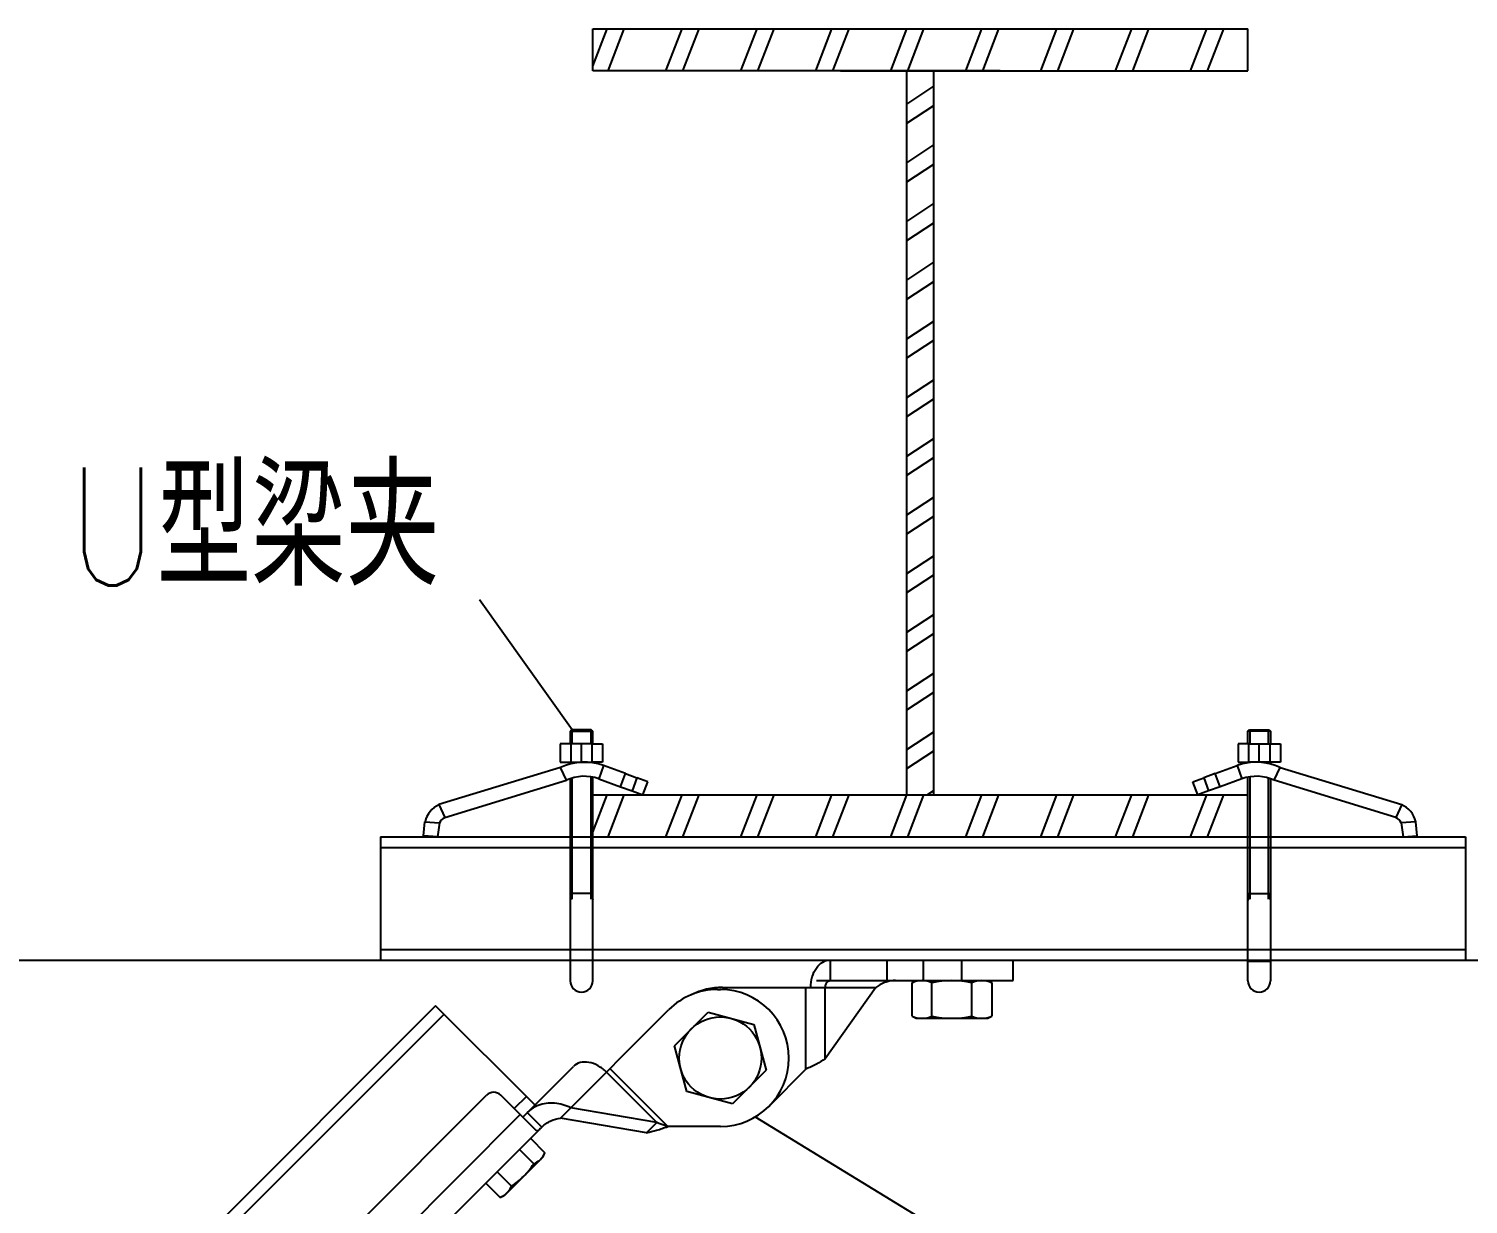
# Model space of a CAD drawing. Extents: x 27938 to 1042331, y -235042 to 1535213.
# Drawn here: x 729846 to 734729, y 732580 to 736566 of the extents above; entities that cross this region are included whole.
import ezdxf

# ---------------------------------------------------------------- set-up
doc = ezdxf.new("R2010")
doc.units = 0
doc.header["$LTSCALE"] = 1000
doc.header["$MEASUREMENT"] = 0
for name, color, linetype in [('bz', 2, 'Continuous'), ('W_DIM', 4, 'Continuous'), ('walraven', 7, 'Continuous'), ('支架', 7, 'Continuous')]:
    doc.layers.add(name, color=color, linetype=linetype)
doc.styles.get("Standard").update_dxf_attribs({"font": 'gbenor.shx', "bigfont": 'gbcbig.shx'})
doc.styles.add('wwp100', font='txt.shx', dxfattribs={"width": 0.7, "height": 400, "bigfont": 'hztxt.shx'})
doc.dimstyles.get("Standard").update_dxf_attribs({"dimtxt": 0.18, "dimasz": 0.18, "dimexe": 0.18, "dimexo": 0.0625, "dimgap": 0.09, "dimtad": 0, "dimtih": 1, "dimtoh": 1, "dimdec": 4, "dimzin": 0, "dimdsep": 46, "dimtxsty": 'Standard', "dimcen": 0.09, "dimadec": 0, "dimazin": 0, "dimtfac": 1, "dimtdec": 4, "dimtofl": 0, "dimtmove": 0, "dimatfit": 3, "dimfxl": 1, "dimtolj": 1, "dimtzin": 0, "dimarcsym": 0})

msp = doc.modelspace()

# ---------------------------------------------------------------- linework, layer by layer
for p, q in [((731758.9, 736439.6), (731807.7, 736566.3)), ((731758.9, 736566.3), (733982, 736566.3)), ((731758.9, 736423.8), (731758.9, 736566.3)), ((731810.8, 736423.8), (731865.6, 736566.3)), ((732007.2, 736423.8), (732062, 736566.3)), ((732065.1, 736423.8), (732119.9, 736566.3)), ((732261.5, 736423.8), (732316.3, 736566.3)), ((732319.4, 736423.8), (732374.2, 736566.3)), ((732515.8, 736423.8), (732570.6, 736566.3)), ((732573.7, 736423.8), (732628.5, 736566.3)), ((732770.1, 736423.8), (732824.9, 736566.3)), ((732828, 736423.8), (732882.8, 736566.3)), ((733024.4, 736423.8), (733079.2, 736566.3)), ((733082.3, 736423.8), (733137.1, 736566.3)), ((733278.7, 736423.8), (733333.5, 736566.3)), ((733336.6, 736423.8), (733391.4, 736566.3)), ((733533, 736423.8), (733587.8, 736566.3)), ((733590.9, 736423.8), (733645.7, 736566.3)), ((733787.3, 736423.8), (733842.1, 736566.3)), ((733845.2, 736423.8), (733900, 736566.3)), ((733982, 736423.8), (733982, 736566.3)), ((732824.9, 733967.9), (732824.9, 736423.8)), ((732916.1, 733967.9), (732916.1, 736423.8)), ((732824.9, 736311.2), (732916.1, 736371.3)), ((732824.9, 736246.6), (732916.1, 736306.7)), ((732824.9, 736112.1), (732916.1, 736172.3)), ((732824.9, 736047.5), (732916.1, 736107.7)), ((732824.9, 735913.1), (732916.1, 735973.3)), ((732824.9, 735848.5), (732916.1, 735908.7)), ((732824.9, 735714.1), (732916.1, 735774.3)), ((732824.9, 735649.5), (732916.1, 735709.6)), ((732824.9, 735515.1), (732916.1, 735575.2)), ((732824.9, 735450.5), (732916.1, 735510.6)), ((732824.9, 735316), (732916.1, 735376.2)), ((732824.9, 735251.4), (732916.1, 735311.6)), ((732824.9, 735117), (732916.1, 735177.2)), ((732824.9, 735052.4), (732916.1, 735112.6)), ((732824.9, 734918), (732916.1, 734978.2)), ((732824.9, 734853.4), (732916.1, 734913.5)), ((732824.9, 734719), (732916.1, 734779.1)), ((732824.9, 734654.4), (732916.1, 734714.5)), ((732824.9, 734519.9), (732916.1, 734580.1)), ((732824.9, 734455.3), (732916.1, 734515.5)), ((732824.9, 734320.9), (732916.1, 734381.1)), ((732824.9, 734256.3), (732916.1, 734316.5)), ((732824.9, 734121.9), (732916.1, 734182.1)), ((732824.9, 734057.3), (732916.1, 734117.5)), ((731758.9, 733967.9), (733982, 733967.9)), ((731758.9, 733841.2), (731807.7, 733967.9)), ((731810.8, 733825.4), (731865.6, 733967.9)), ((732007.2, 733825.4), (732062, 733967.9)), ((732065.1, 733825.4), (732119.9, 733967.9)), ((732261.5, 733825.4), (732316.3, 733967.9)), ((732319.4, 733825.4), (732374.2, 733967.9)), ((732515.8, 733825.4), (732570.6, 733967.9)), ((732573.7, 733825.4), (732628.5, 733967.9)), ((732770.1, 733825.4), (732824.9, 733967.9)), ((732828, 733825.4), (732882.8, 733967.9)), ((732893.1, 733967.9), (732916.1, 733983)), ((733024.4, 733825.4), (733079.2, 733967.9)), ((733082.3, 733825.4), (733137.1, 733967.9)), ((733278.7, 733825.4), (733333.5, 733967.9)), ((733336.6, 733825.4), (733391.4, 733967.9)), ((733533, 733825.4), (733587.8, 733967.9)), ((733590.9, 733825.4), (733645.7, 733967.9)), ((733787.3, 733825.4), (733842.1, 733967.9)), ((733845.2, 733825.4), (733900, 733967.9))]:
    msp.add_line(p, q)
at = {"linetype": 'Continuous'}
for p, q in [((731038.7, 733825.4), (734720.6, 733825.4)), ((731038.7, 733789.7), (734720.6, 733789.7)), ((731038.7, 733443.6), (734720.6, 733443.6)), ((731038.7, 733407.9), (734720.6, 733407.9)), ((732564.4, 733407.9), (732564.4, 733338.3)), ((732564.4, 733407.9), (733185, 733407.9)), ((732756.5, 733407.9), (732756.5, 733338.3)), ((732879.7, 733407.9), (732879.7, 733338.3)), ((733010.8, 733338.3), (733010.8, 733407.9)), ((733185, 733338.3), (733185, 733407.9)), ((732518, 733338.3), (732564.4, 733338.3)), ((732564.4, 733338.3), (733185, 733338.3)), ((732181.7, 733307.8), (732191.9, 733307.8)), ((732199.1, 733315), (732719.1, 733315)), ((732482.3, 733037.4), (732482.3, 733315)), ((732719.1, 733315), (732548, 733073)), ((732548, 733073), (732548, 733315)), ((731225.8, 733253.1), (728041, 730068.3)), ((731562.6, 732916.3), (731225.8, 733253.1)), ((731649.7, 732872.1), (732017.5, 733239.8)), ((732036.4, 733117.2), (732150.2, 733231)), ((732150.2, 733231), (732305.7, 733189.3)), ((731254.6, 733224.4), (728069.7, 730039.5)), ((732305.7, 733189.3), (732347.4, 733033.9)), ((732078.1, 732961.7), (732036.4, 733117.2)), ((731521.5, 732875.3), (731693.4, 733047.2)), ((732013.5, 732843.2), (731817.2, 733039.5)), ((732347.4, 733033.9), (732233.5, 732920.1)), ((732482.3, 733037.4), (732356.2, 732911.2)), ((731805.6, 733027.9), (731976.7, 732856.8)), ((730954.8, 732505.7), (731398.3, 732949.2)), ((731568.4, 732828.4), (731447.6, 732949.2)), ((731533.8, 732945.1), (731492.8, 732904)), ((732233.5, 732920.1), (732078.1, 732961.7)), ((731586, 732841.2), (731536.7, 732890.5)), ((731976.7, 732856.8), (731684.6, 732906.9)), ((731020.5, 732390.7), (731513.3, 732883.5)), ((731586, 732841.2), (731078, 732333.2)), ((731941.8, 732822), (731649.7, 732872.1)), ((731941.8, 732822), (731976.7, 732856.8)), ((732191.9, 732843.2), (732013.5, 732843.2)), ((731548.1, 732803.3), (731597, 732754.4)), ((731459.1, 732609.1), (731590.5, 732740.6)), ((731510.2, 732765.4), (731559, 732716.5)), ((731590.5, 732740.6), (731597, 732754.4)), ((731396.4, 732651.5), (731445.2, 732602.7)), ((731434.3, 732689.5), (731483.2, 732640.6)), ((731459.1, 732609.1), (731445.2, 732602.7))]:
    msp.add_line(p, q, dxfattribs=at)
at = {"color": 7}
for p, q in [((731038.7, 733825.4), (731038.7, 733407.9)), ((731758.9, 733825.4), (733982, 733825.4)), ((734720.6, 733825.4), (734720.6, 733407.9))]:
    msp.add_line(p, q, dxfattribs=at)
at = {"linetype": 'Continuous'}
msp.add_circle((732191.9, 733075.5), 139.4, dxfattribs=at)
for centre, radius, start, end in [((732181.7, 733075.5), 232.3, 90, 135), ((732199.1, 733082.7), 232.3, 90, 117.0003), ((732191.9, 733075.5), 232.3, 270, 90), ((731422.9, 732924.6), 34.8, 45, 135)]:
    msp.add_arc(centre, radius, start, end, dxfattribs=at)
for points, knots in [([(732498.7, 733315), (732498.7, 733327), (732501.8, 733350.2), (732515.6, 733380.6), (732537, 733402.3), (732555.7, 733407.9), (732564.4, 733407.9)], [0, 0, 0, 0, 0.287969, 0.555344, 0.790533, 1, 1, 1, 1]), ([(732548, 733315), (732548, 733320.7), (732550.2, 733331.3), (732559.9, 733338.3), (732564.4, 733338.3)], [0, 0, 0, 0, 0.55976, 1, 1, 1, 1]), ([(732757.5, 733334.2), (732753.9, 733333.2), (732740.3, 733328.5), (732727.7, 733321.2), (732719.1, 733315)], [0, 0, 0, 0, 0.265236, 1, 1, 1, 1]), ([(731805.6, 733027.9), (731797.1, 733036.4), (731778.5, 733050.6), (731747.2, 733062.4), (731716.8, 733062.5), (731699.6, 733053.3), (731693.4, 733047.2)], [0, 0, 0, 0, 0.287971, 0.555344, 0.790532, 1, 1, 1, 1]), ([(732548, 733073), (732538.4, 733066.4), (732516.6, 733054.1), (732494.2, 733043.2), (732482.3, 733037.4)], [0, 0, 0, 0, 0.468219, 1, 1, 1, 1]), ([(731573.6, 732914.3), (731570.1, 732913), (731556.7, 732907), (731544.5, 732898.3), (731536.7, 732890.5)], [0, 0, 0, 0, 0.252907, 1, 1, 1, 1]), ([(731684.6, 732906.9), (731667.5, 732915.2), (731630.3, 732925.8), (731591.2, 732921.2), (731573.6, 732914.3)], [0, 0, 0, 0, 0.500769, 1, 1, 1, 1]), ([(731586, 732841.2), (731582.4, 732837.6), (731578.7, 732833.3), (731570, 732826.8), (731568.4, 732828.4)], [0, 0, 0, 0, 0.693247, 1, 1, 1, 1]), ([(731586, 732841.2), (731594.9, 732850), (731615.1, 732863.9), (731638.5, 732870.3), (731649.7, 732872.1)], [0, 0, 0, 0, 0.522516, 1, 1, 1, 1]), ([(731941.8, 732822), (731953.3, 732824.1), (731977.4, 732830.8), (732001, 732838.9), (732013.5, 732843.2)], [0, 0, 0, 0, 0.468219, 1, 1, 1, 1]), ([(732013.5, 732843.2), (732010.3, 732844.2), (731997.9, 732848.3), (731985.5, 732852.7), (731976.7, 732856.8)], [0, 0, 0, 0, 0.254643, 1, 1, 1, 1]), ([(731581.7, 732731.8), (731583.3, 732733.4), (731589.4, 732740.2), (731594.1, 732748.2), (731597, 732754.4)], [0, 0, 0, 0, 0.246322, 1, 1, 1, 1]), ([(731559, 732716.5), (731561.1, 732717.5), (731569.3, 732721.6), (731576.9, 732727), (731581.7, 732731.8)], [0, 0, 0, 0, 0.255699, 1, 1, 1, 1]), ([(731445.2, 732602.7), (731446.4, 732603.2), (731450.9, 732605.4), (731455.3, 732608), (731458.4, 732610.1)], [0, 0, 0, 0, 0.253346, 1, 1, 1, 1]), ([(731467.9, 732617.9), (731469.5, 732619.5), (731475.6, 732626.3), (731480.2, 732634.4), (731483.2, 732640.6)], [0, 0, 0, 0, 0.246322, 1, 1, 1, 1])]:
    msp.add_open_spline(points, degree=3, knots=knots, dxfattribs=at)
for points in [[(732786, 733338.3), (732776.4, 733338.3), (732766.7, 733336.9), (732757.5, 733334.2)], [(731524.8, 732674.9), (731537.5, 732687.6), (731548.8, 732701.7), (731559, 732716.5)], [(731483.2, 732640.6), (731497.9, 732650.8), (731512.1, 732662.1), (731524.8, 732674.9)], [(731458.4, 732610.1), (731461.8, 732612.4), (731465, 732615.1), (731467.9, 732617.9)]]:
    msp.add_open_spline(points, degree=3, dxfattribs=at)
at = {"layer": 'bz'}
msp.add_line((724405.8, 733407.9), (735524, 733407.9), dxfattribs=at)
at = {"layer": 'walraven'}
for p, q in [((733141.1, 736423.8), (731758.9, 736423.8)), ((732599.9, 736423.8), (733982, 736423.8))]:
    msp.add_line(p, q, dxfattribs=at)
at = {"layer": 'walraven', "color": 7, "linetype": 'Continuous'}
for p, q in [((731687.3, 734188.3), (731682.5, 734183.6)), ((731682.5, 734183.6), (731682.5, 734141.1)), ((731754.2, 734188.3), (731687.3, 734188.3)), ((731758.9, 734183.6), (731754.2, 734188.3)), ((731758.9, 734141.1), (731758.9, 734183.6)), ((733982, 734183.6), (733986.8, 734188.3)), ((733982, 734141.1), (733982, 734183.6)), ((733986.8, 734188.3), (734053.7, 734188.3)), ((734053.7, 734188.3), (734058.5, 734183.6)), ((734058.5, 734183.6), (734058.5, 734141.1)), ((731684.8, 734141.1), (731649, 734141.1)), ((731649, 734141.1), (731649, 734078.9)), ((731684.8, 734141.1), (731684.8, 734078.9)), ((731756.6, 734141.1), (731684.8, 734141.1)), ((731756.6, 734078.9), (731756.6, 734141.1)), ((731756.6, 734141.1), (731792.5, 734141.1)), ((731792.5, 734141.1), (731792.5, 734078.9)), ((733984.4, 734141.1), (733948.5, 734141.1)), ((733948.5, 734141.1), (733948.5, 734078.9)), ((733984.4, 734078.9), (733984.4, 734141.1)), ((733984.4, 734141.1), (734056.2, 734141.1)), ((734056.2, 734141.1), (734056.2, 734078.9)), ((734056.2, 734141.1), (734092, 734141.1)), ((734092, 734141.1), (734092, 734078.9)), ((731649.6, 734061), (731237.1, 733934.9)), ((731649, 734078.9), (731684.8, 734078.9)), ((731682.5, 734078.9), (731682.5, 734072.8)), ((731684.8, 734078.9), (731756.6, 734078.9)), ((731689.1, 734072.8), (731689.1, 734078.9)), ((731752.3, 734076.8), (731752.3, 734078.9)), ((731792.5, 734078.9), (731756.6, 734078.9)), ((731758.9, 734078.9), (731758.9, 734076.8)), ((731870, 734040.4), (731795.8, 734067.4)), ((733871, 734040.4), (733945.2, 734067.4)), ((733948.5, 734078.9), (733984.4, 734078.9)), ((733982, 734078.9), (733982, 734076.8)), ((734056.2, 734078.9), (733984.4, 734078.9)), ((733988.7, 734076.8), (733988.7, 734078.9)), ((734051.9, 734072.8), (734051.9, 734078.9)), ((734092, 734078.9), (734056.2, 734078.9)), ((734058.5, 734078.9), (734058.5, 734072.8)), ((734091.4, 734061), (734503.9, 733934.9)), ((731257.3, 733891.6), (731669.8, 734017.7)), ((731682.5, 734022.9), (731682.5, 733385.3)), ((731689.1, 733614.8), (731689.1, 734022.9)), ((731752.3, 734028.3), (731752.3, 733614.8)), ((731758.9, 733385.3), (731758.9, 734028.3)), ((731779.5, 734022.5), (731853.6, 733995.5)), ((731870, 734040.4), (731908.9, 734026.3)), ((731945.8, 734012.8), (731908.9, 734026.3)), ((731929.5, 733967.9), (731945.8, 734012.8)), ((733795.2, 734012.8), (733832.1, 734026.3)), ((733811.5, 733967.9), (733795.2, 734012.8)), ((733871, 734040.4), (733832.1, 734026.3)), ((733961.5, 734022.5), (733887.4, 733995.5)), ((733982, 733385.3), (733982, 734028.3)), ((733988.7, 734028.3), (733988.7, 733614.8)), ((734051.9, 733614.8), (734051.9, 734022.9)), ((734058.5, 734022.9), (734058.5, 733385.3)), ((734483.7, 733891.6), (734071.2, 734017.7)), ((731853.6, 733995.5), (731892.5, 733981.3)), ((731892.5, 733981.3), (731929.5, 733967.9)), ((733848.5, 733981.3), (733811.5, 733967.9)), ((733887.4, 733995.5), (733848.5, 733981.3)), ((731184.7, 733829.5), (731189.8, 733877.1)), ((731238.7, 733872.8), (731232.3, 733825.4)), ((734502.3, 733872.8), (734508.7, 733825.4)), ((734556.3, 733829.5), (734551.2, 733877.1)), ((731232.3, 733825.4), (731184.7, 733829.5)), ((734508.7, 733825.4), (734556.3, 733829.5)), ((731758.9, 733633.6), (731682.5, 733633.6)), ((731689.1, 733633.6), (731682.5, 733610.7)), ((731752.3, 733633.6), (731758.9, 733610.7)), ((733988.7, 733633.6), (733982, 733610.7)), ((733982, 733633.6), (734058.5, 733633.6)), ((734051.9, 733633.6), (734058.5, 733610.7)), ((731682.5, 733404.1), (731682.5, 733337.2)), ((731758.9, 733337.2), (731758.9, 733404.1)), ((733982, 733337.2), (733982, 733404.1)), ((734058.5, 733404.1), (734058.5, 733337.2))]:
    msp.add_line(p, q, dxfattribs=at)
at = {"layer": 'walraven', "color": 1, "linetype": 'Continuous'}
for p, q in [((731682.5, 734183.6), (731720.7, 734183.6)), ((731689.1, 734141.1), (731689.1, 734188.3)), ((731720.7, 734183.6), (731758.9, 734183.6)), ((731752.3, 734188.3), (731752.3, 734141.1)), ((734020.3, 734183.6), (733982, 734183.6)), ((733988.7, 734188.3), (733988.7, 734141.1)), ((734058.5, 734183.6), (734020.3, 734183.6)), ((734051.9, 734141.1), (734051.9, 734188.3)), ((731669.8, 734017.7), (731649.6, 734061)), ((731795.8, 734067.4), (731779.5, 734022.5)), ((733945.2, 734067.4), (733961.5, 734022.5)), ((734071.2, 734017.7), (734091.4, 734061)), ((731853.6, 733995.5), (731870, 734040.4)), ((731908.9, 734026.3), (731892.5, 733981.3)), ((733832.1, 734026.3), (733848.5, 733981.3)), ((733887.4, 733995.5), (733871, 734040.4)), ((731237.1, 733934.9), (731257.3, 733891.6)), ((734503.9, 733934.9), (734483.7, 733891.6)), ((731189.8, 733877.1), (731238.7, 733872.8)), ((734551.2, 733877.1), (734502.3, 733872.8)), ((733982, 733404.1), (734058.5, 733404.1))]:
    msp.add_line(p, q, dxfattribs=at)
at = {"layer": 'walraven', "color": 3, "linetype": 'Continuous'}
for p, q in [((731720.7, 734078.9), (731720.7, 734141.1)), ((734020.3, 734078.9), (734020.3, 734141.1))]:
    msp.add_line(p, q, dxfattribs=at)
at = {"layer": 'walraven', "color": 7, "linetype": 'Continuous'}
for centre, radius, start, end in [((731730.4, 733887.7), 191.2, 70, 115), ((734010.6, 733887.7), 191.2, 65, 110), ((731730.4, 733887.7), 143.4, 70, 115), ((734010.6, 733887.7), 143.4, 65, 110), ((731273.5, 733856.9), 86, 115, 166.4696), ((731273.5, 733856.9), 86, 115, 166.4696), ((734467.5, 733856.9), 86, 13.5304, 65), ((731273.5, 733856.9), 38.2, 115, 155.5035), ((734467.5, 733856.9), 38.2, 24.4965, 65), ((731720.7, 733337.2), 38.2, 180, 0), ((734020.3, 733337.2), 38.2, 180, 0)]:
    msp.add_arc(centre, radius, start, end, dxfattribs=at)
at = {"layer": '支架', "color": 7, "linetype": 'Continuous'}
for p, q in [((732842.4, 733330.5), (732855.8, 733338.3)), ((732842.4, 733218), (732842.4, 733330.5)), ((732855.8, 733338.3), (733099, 733338.3)), ((732909.9, 733218), (732909.9, 733330.5)), ((733044.9, 733218), (733044.9, 733330.5)), ((733099, 733338.3), (733112.5, 733330.5)), ((733112.5, 733330.5), (733112.5, 733218)), ((732842.4, 733218), (732855.8, 733210.3)), ((732855.8, 733210.3), (733099, 733210.3)), ((733099, 733210.3), (733112.5, 733218))]:
    msp.add_line(p, q, dxfattribs=at)
for centre, radius, start, end in [((732876.1, 733260.9), 77.3, 64.1113, 115.8887), ((732977.4, 733040.6), 297.6, 76.8883, 103.1117), ((733078.7, 733260.9), 77.3, 64.1113, 115.8887), ((732876.1, 733287.6), 77.3, 244.1113, 295.8887), ((732977.4, 733507.9), 297.6, 256.8883, 283.1117), ((733078.7, 733287.6), 77.3, 244.1113, 295.8887)]:
    msp.add_arc(centre, radius, start, end, dxfattribs=at)

# ---------------------------------------------------------------- texts
at = {"layer": 'W_DIM', "color": 7, "style": 'wwp100', "width": 0.8}
msp.add_text('U型梁夹', height=400, dxfattribs=at).set_placement((729978.5, 734677.9))

# ---------------------------------------------------------------- leaders
at = {"color": 7}
msp.add_leader([(731689.1, 734188.3), (731375.1, 734629.5)], dimstyle='Standard', override={"dimgap": 100, "dimtad": 0}, dxfattribs=at)
msp.add_leader([(732310.1, 732875.6), (733086.9, 732401.9)], dimstyle='Standard', override={"dimgap": 20, "dimtad": 0})

doc.saveas('drawing.dxf')
